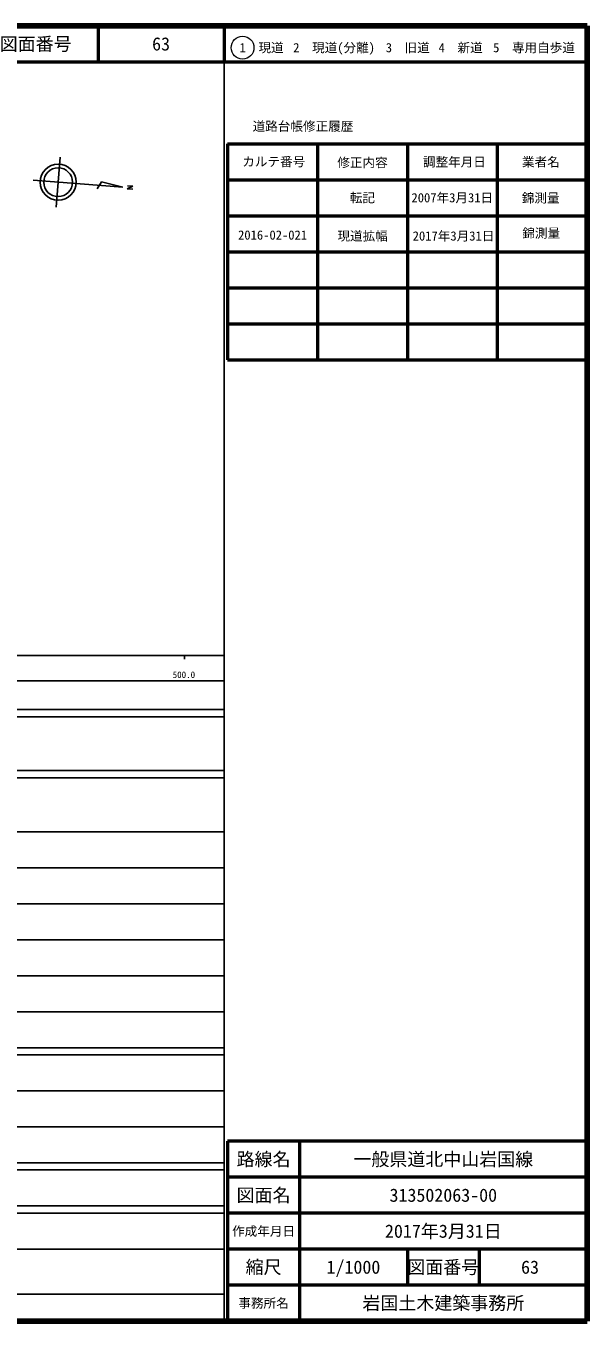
# Model space of a CAD drawing. Units: millimetres, scale not verified. Extents: x 67898 to 707898, y 1591 to 361591.
# Drawn here: x 551791 to 707898, y 1591 to 361591 of the extents above; entities that cross this region are included whole.
import ezdxf
from ezdxf.enums import TextEntityAlignment as Align

# ---------------------------------------------------------------- set-up
doc = ezdxf.new("R2010")
doc.units = ezdxf.units.MM
doc.header["$LTSCALE"] = 1000
for name, color, linetype, lineweight in [('M-BMK-SRVR', 3, 'Continuous', 25), ('M-TTL', 2, 'Continuous', 140), ('M-TTL-BAND', 7, 'Continuous', 25), ('M-TTL-FRAM', 2, 'Continuous', 50), ('M-TTL-LINE', 7, 'Continuous', 50)]:
    doc.layers.add(name, color=color, linetype=linetype, lineweight=lineweight)
doc.layers.add('M-TTL-TXT', color=7, linetype='Continuous')
doc.styles.add('ＭＳ ゴシック', font='')
doc.styles.get('ＭＳ ゴシック').set_extended_font_data('MS Gothic')

msp = doc.modelspace()

# ---------------------------------------------------------------- linework, layer by layer
at = {"layer": 'M-BMK-SRVR'}
for p, q in [((560239, 311169), (561290, 325130)), ((578714, 316798), (553785, 318675)), ((572806, 318245), (571659, 316326)), ((578714, 316798), (572806, 318245)), ((581583, 317019), (579980, 316337)), ((580044, 317135), (581583, 317019)), ((579980, 316337), (581525, 316228))]:
    msp.add_line(p, q, dxfattribs=at)
for radius in [5000, 4000]:
    msp.add_circle((560765, 318149), radius, dxfattribs=at)
at = {"layer": 'M-TTL'}
for p, q in [((707898, 361591), (67898, 361591)), ((707898, 1591), (707898, 361591)), ((67898, 1591), (707898, 1591))]:
    msp.add_line(p, q, dxfattribs=at)
at = {"layer": 'M-TTL-BAND'}
for p, q in [((606898, 1591), (606898, 351591)), ((67898, 186591), (606898, 186591)), ((595898, 186591), (595898, 185591)), ((95898, 179591), (606898, 179591)), ((67898, 171591), (606898, 171591)), ((67898, 169591), (606898, 169591)), ((67898, 154591), (606898, 154591)), ((67898, 152591), (606898, 152591)), ((67898, 137591), (606898, 137591)), ((73898, 127591), (606898, 127591)), ((79898, 117591), (606898, 117591)), ((73898, 107591), (606898, 107591)), ((79898, 97591), (606898, 97591)), ((84648, 87591), (606898, 87591)), ((84648, 77591), (606898, 77591)), ((67898, 75591), (606898, 75591)), ((76898, 65591), (606898, 65591)), ((67898, 55591), (606898, 55591)), ((67898, 45591), (606898, 45591)), ((83148, 43591), (606898, 43591)), ((83148, 33591), (606898, 33591)), ((67898, 31591), (606898, 31591)), ((67898, 21591), (606898, 21591)), ((95898, 9091), (606898, 9091))]:
    msp.add_line(p, q, dxfattribs=at)
at = {"layer": 'M-TTL-FRAM'}
for p, q in [((607898, 328788), (607898, 268788)), ((607898, 328788), (707898, 328788)), ((607898, 268788), (707898, 268788)), ((707898, 51591), (607898, 51591)), ((607898, 51591), (607898, 1591))]:
    msp.add_line(p, q, dxfattribs=at)
at = {"layer": 'M-TTL-LINE'}
for p, q in [((571894, 361591), (571894, 351591)), ((606898, 361591), (606898, 351591)), ((67898, 351591), (707898, 351591)), ((632898, 328788), (632898, 268788)), ((657898, 328788), (657898, 268788)), ((682898, 328788), (682898, 268788)), ((607898, 318788), (707898, 318788)), ((607898, 308788), (707898, 308788)), ((607898, 298788), (707898, 298788)), ((607898, 288788), (707898, 288788)), ((607898, 278788), (707898, 278788)), ((627898, 51591), (627898, 1591)), ((707898, 41591), (607898, 41591)), ((707898, 31591), (607898, 31591)), ((707898, 21591), (607898, 21591)), ((707898, 11591), (607898, 11591))]:
    msp.add_line(p, q, dxfattribs=at)
for points in [[(657898, 21591), (657898, 19091), (657898, 14091), (657898, 11591)], [(677898, 21591), (677898, 19091), (677898, 14091), (677898, 11591)]]:
    msp.add_lwpolyline(points, dxfattribs=at)
at = {"layer": 'M-TTL-LINE', "lineweight": 13}
msp.add_circle((612064, 355533), 3169, dxfattribs=at)

# ---------------------------------------------------------------- texts
at = {"layer": 'M-TTL-BAND', "style": 'ＭＳ ゴシック'}
msp.add_text('500.0', height=1833, dxfattribs=at).set_placement((595742, 179786), align=Align.BOTTOM_CENTER)
at = {"layer": 'M-TTL-TXT', "style": 'ＭＳ ゴシック'}
for s, height, p in [('図面番号', 3666, (554519, 356591)), ('63', 3666, (589394, 356591)), ('1\u3000現道', 2566, (617346, 355549)), ('2\u3000現道(分離)', 2566, (637517, 355549)), ('3\u3000旧道', 2566, (658019, 355549)), ('4\u3000新道', 2566, (672722, 355549)), ('5\u3000専用自歩道', 2566, (693126, 355549)), ('道路台帳修正履歴', 2566, (628866, 333705)), ('カルテ番号', 2566, (620737, 323868)), ('修正内容', 2566, (645407, 323614)), ('調整年月日', 2566, (670987, 323788)), ('業者名', 2566, (695032, 323788)), ('転記', 2566, (645398, 313837)), ('2007年3月31日', 2566, (670398, 313837)), ('錦測量', 2566, (694975, 313780)), ('2016-02-021', 2566, (620411, 303466)), ('現道拡幅', 2566, (645447, 303207)), ('2017年3月31日', 2566, (670742, 303207)), ('錦測量', 2566, (695130, 303985)), ('路線名', 3666, (617898, 46591)), ('路線名', 3666, (617898, 46591)), ('一般県道北中山岩国線', 3666, (667898, 46591)), ('図面名', 3666, (617898, 36591)), ('図面名', 3666, (617898, 36591)), ('313502063-00', 3666, (667898, 36591)), ('2017年3月31日', 3666, (667898, 26591)), ('作成年月日', 2566, (617898, 26591)), ('作成年月日', 2566, (617898, 26591)), ('縮尺', 3666, (617898, 16591)), ('縮尺', 3666, (617898, 16591)), ('1/1000', 3666, (642898, 16591)), ('図面番号', 3666, (667898, 16591)), ('図面番号', 3666, (667898, 16591)), ('63', 3666, (692023, 16591)), ('事務所名', 2566, (617898, 6591)), ('事務所名', 2566, (617898, 6591)), ('岩国土木建築事務所', 3666, (667898, 6591))]:
    msp.add_text(s, height=height, dxfattribs=at).set_placement(p, align=Align.MIDDLE_CENTER)

doc.saveas('drawing.dxf')
